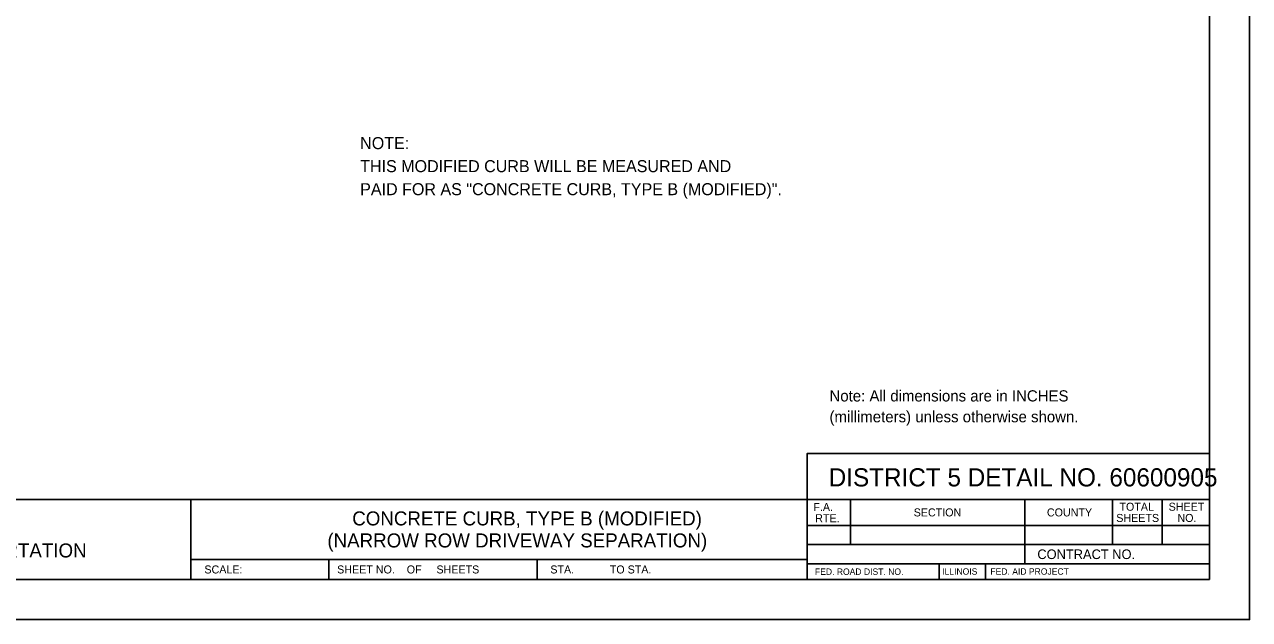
# Model space of a CAD drawing. Extents: x 98201 to 98881, y 99988 to 100428.
# Drawn here: x 98574.5 to 98880.6, y 99987.5 to 100136.2 of the extents above; entities that cross this region are included whole.
import ezdxf

# ---------------------------------------------------------------- set-up
doc = ezdxf.new("R2010")
doc.units = 0
for name, color, linetype in [('Design_PR_Roadway Notes', 7, 'Continuous'), ('Sheets_50 Reference Boundary', 7, 'Continuous'), ('Sheets_General Details', 7, 'Continuous'), ('Sheets_Printer Plotting Border', 7, 'Continuous')]:
    doc.layers.add(name, color=color, linetype=linetype)

msp = doc.modelspace()

# ---------------------------------------------------------------- linework, layer by layer
at = {"layer": 'Sheets_50 Reference Boundary'}
msp.add_lwpolyline([(98240.58, 100417.53), (98870.58, 100417.53), (98870.58, 100017.53), (98240.58, 100017.53)], close=True, dxfattribs=at)
at = {"layer": 'Sheets_General Details'}
for p, q in [((98880.58, 99987.53), (98880.58, 100427.53)), ((98240.58, 100017.53), (98870.58, 100017.53)), ((98616.06, 100017.53), (98616.06, 99997.53)), ((98770.06, 100017.53), (98770.06, 99997.53)), ((98780.87, 100017.53), (98780.87, 100006.23)), ((98824.47, 100017.53), (98824.47, 100001.43)), ((98846.31, 100017.53), (98846.31, 100006.23)), ((98858.72, 100017.53), (98858.72, 100006.23)), ((98770.06, 100011.03), (98870.58, 100011.03)), ((98770.06, 100006.23), (98870.58, 100006.23)), ((98616.06, 100002.53), (98770.06, 100002.53)), ((98650.58, 100002.53), (98650.58, 99997.53)), ((98702.58, 100002.53), (98702.58, 99997.53)), ((98770.06, 100001.43), (98870.58, 100001.43)), ((98803.01, 100001.43), (98803.01, 99997.53)), ((98814.61, 100001.43), (98814.61, 99997.53)), ((98880.58, 99987.53), (98200.58, 99987.53))]:
    msp.add_line(p, q, dxfattribs=at)
for points in [[(98240.58, 100417.53), (98870.58, 100417.53), (98870.58, 99997.53), (98240.58, 99997.53)], [(98770.06, 100017.53), (98870.58, 100017.53), (98870.58, 100029.02), (98770.06, 100029.02)]]:
    msp.add_lwpolyline(points, close=True, dxfattribs=at)
at = {"layer": 'Sheets_Printer Plotting Border'}
msp.add_lwpolyline([(98200.58, 99987.53), (98880.58, 99987.53), (98880.58, 100427.53), (98200.58, 100427.53)], close=True, dxfattribs=at)

# ---------------------------------------------------------------- texts
at = {"layer": 'Design_PR_Roadway Notes'}
for s, p in [('NOTE:', (98658.37, 100105.02)), ('THIS MODIFIED CURB WILL BE MEASURED AND', (98658.37, 100099.27)), ('PAID FOR AS "CONCRETE CURB, TYPE B (MODIFIED)".', (98658.37, 100093.52))]:
    msp.add_text(s, height=3, dxfattribs=at).set_placement(p)
at = {"layer": 'Sheets_General Details'}
for s, height, p in [('Note: All dimensions are in INCHES', 2.8003, (98775.63, 100041.99)), ('(millimeters) unless otherwise shown.', 2.8003, (98775.63, 100036.79)), ('DISTRICT 5 DETAIL NO. 60600905   ', 4.5381, (98775.44, 100020.77)), ('CONCRETE CURB, TYPE B (MODIFIED)', 3.5, (98656.39, 100011.03)), ('F.A.', 2, (98771.61, 100014.63)), ('SECTION', 2, (98796.67, 100013.28)), ('COUNTY', 2, (98829.96, 100013.28)), ('TOTAL', 2, (98848.08, 100014.7)), ('SHEET', 2, (98860.37, 100014.7)), ('RTE.', 2, (98772.07, 100011.83)), ('SHEETS', 2, (98847.29, 100011.9)), ('NO.', 2, (98862.57, 100011.9)), (' (NARROW ROW DRIVEWAY SEPARATION)', 3.5, (98648.87, 100005.53)), ('DEPARTMENT OF TRANSPORTATION', 3.5, (98505.51, 100003.03)), ('CONTRACT NO.      ', 2.4, (98827.57, 100002.63)), ('SCALE:          ', 2, (98619.45, 99999.03)), ('SHEET NO.    OF     SHEETS', 2, (98652.62, 99999.03)), ('STA.            TO STA.            ', 2, (98705.88, 99999.03)), ('FED. ROAD DIST. NO.  ', 1.6, (98772, 99998.68)), ('ILLINOIS', 1.6, (98803.79, 99998.72)), ('FED. AID PROJECT', 1.6, (98815.83, 99998.72))]:
    msp.add_text(s, height=height, dxfattribs=at).set_placement(p)

doc.saveas('drawing.dxf')
